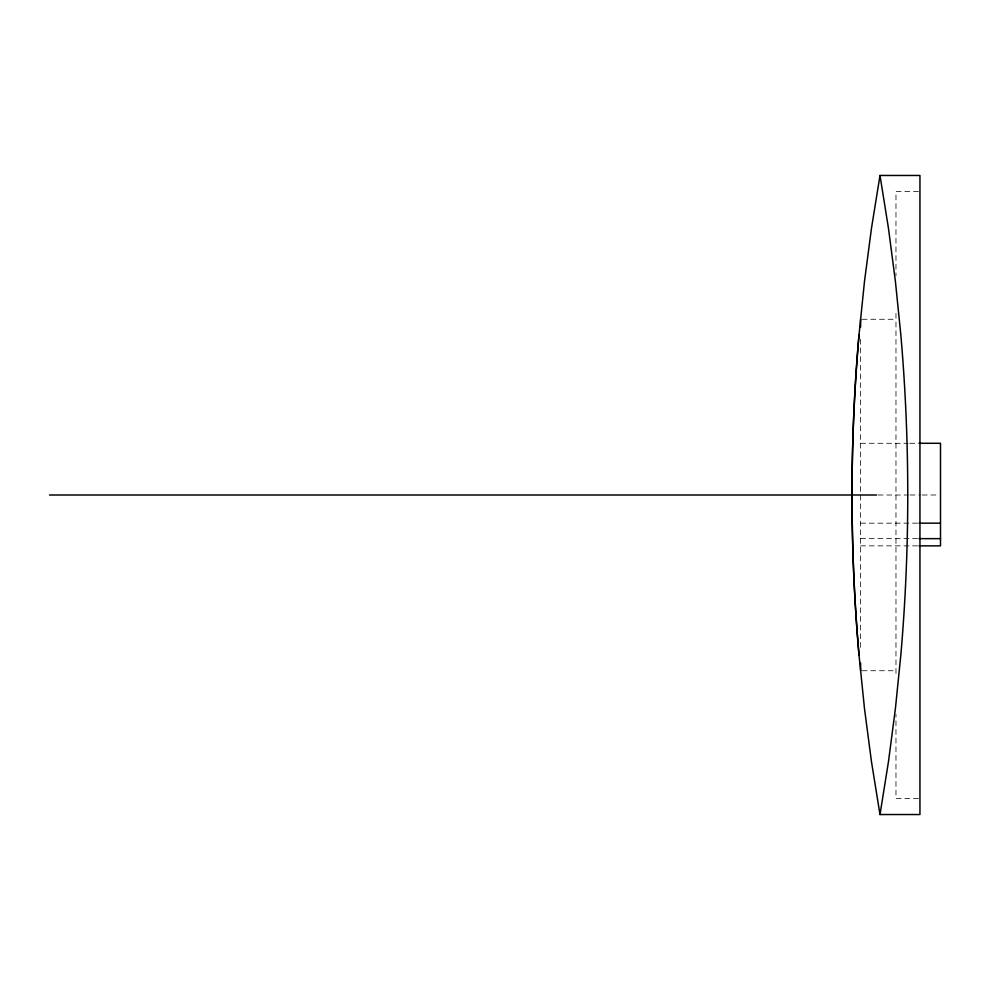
<?xml version="1.0" encoding="UTF-8"?>
<svg xmlns="http://www.w3.org/2000/svg" width="990" height="990" viewBox="0 0 990 990"><rect width="100%" height="100%" fill="white"/><g stroke="black" fill="none" stroke-linecap="round" stroke-linejoin="round"><path stroke-width="0.74" stroke-dasharray="4.95 3.71" d="M918.448 191.441L895.975 191.441L895.975 275.715M862.154 319.263L895.975 319.263M860.619 443.285L908.238 443.285M909.773 443.285L917.458 443.285M878.118 495L908.548 495M910.07 495L920.725 495M922.247 495L937.456 495M860.619 523.165L917.458 523.165M860.619 538.647L917.458 538.647M860.619 545.861L917.458 545.861M862.154 670.737L895.975 670.737M918.448 798.559L895.975 798.559L895.975 714.285M895.975 313.397L895.975 676.603M860.619 339.298L860.619 650.702"/><path stroke-width="1.49" d="M859.048 334.62L864.493 281.383L871.472 228.306L879.999 175.465L919.945 175.465L919.945 814.535L879.999 814.535L871.472 761.694L864.493 708.617L859.048 655.38A1299.697 915.552 90 0 1 859.035 334.62A1839.866 1839.866 0 0 0 859.048 655.38M879.999 814.535L888.463 761.694L895.405 708.617L900.801 655.38A1309.399 922.395 -90 0 0 900.813 334.62L895.405 281.383L888.463 228.306L879.999 175.465M918.992 443.285L940.5 443.285L940.5 545.861L918.992 545.861M49.5 495L876.596 495M918.992 523.165L940.5 523.165M918.992 538.647L940.5 538.647M860.619 319.263L860.619 326.972M860.619 663.028L860.619 670.737"/></g></svg>
